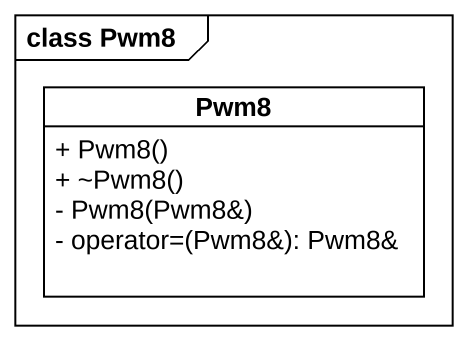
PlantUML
@startuml
mainframe class Pwm8
hide circle
hide empty members
skinparam classAttributeIconSize 0
class Pwm8 {
  + Pwm8()
  + ~Pwm8()
  - Pwm8(Pwm8&)
  - operator=(Pwm8&): Pwm8&
}
@enduml
